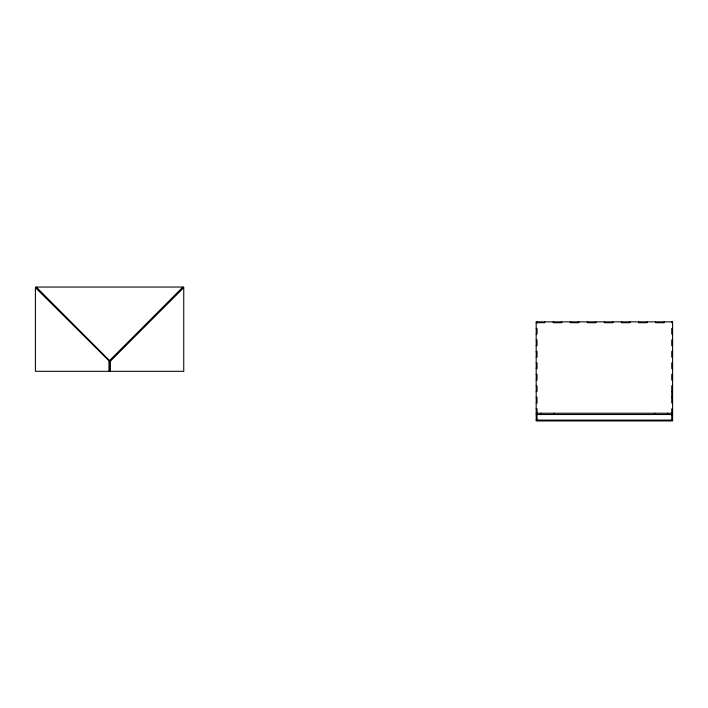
<?xml version="1.0" encoding="UTF-8"?>
<svg xmlns="http://www.w3.org/2000/svg" width="708" height="708" viewBox="0 0 708 708"><rect width="100%" height="100%" fill="white"/><g stroke="black" fill="none" stroke-linecap="round" stroke-linejoin="round"><path stroke-width="1.06" d="M36.011 287.66L35.4 287.66L109.563 361.239L109.572 371.311L109.572 360.62L183.142 287.05L109.572 361.23L36.011 287.05L183.142 287.05M110.183 371.311L110.183 361.23L183.753 287.66L183.142 287.66M536.186 322.715L544.717 322.715L544.717 321.857M536.186 328.45L537.045 328.45L537.045 334.185L536.186 334.185M672.6 328.45L671.742 328.45L671.742 334.185L672.6 334.185M536.186 339.929L537.045 339.929L537.045 345.663L536.186 345.663M672.6 339.929L671.742 339.929L671.742 345.663L672.6 345.663M536.186 351.398L537.045 351.398L537.045 357.142L536.186 357.142M672.6 351.398L671.742 351.398L671.742 357.142L672.6 357.142M109.572 361.23L110.183 361.23M536.186 362.877L537.045 362.877L537.045 368.611L536.186 368.611M672.6 362.877L671.742 362.877L671.742 368.611L672.6 368.611M536.186 374.346L537.045 374.346L537.045 380.09L536.186 380.09M672.6 374.346L671.742 374.346L671.742 380.09L672.6 380.09M536.186 385.825L537.045 385.825L537.045 391.559L536.186 391.559M672.6 385.825L671.742 385.825L671.742 403.038L672.6 403.038M671.742 391.559L672.6 391.559M536.186 397.303L537.045 397.303L537.045 403.038L536.186 403.038M671.742 397.303L672.6 397.303M536.186 408.773L537.045 408.773L537.045 420.092M672.6 408.773L671.742 408.773L671.742 420.092M536.186 413.224L672.6 413.224M536.186 414.516L672.6 414.516M671.742 414.808L672.6 414.808M536.186 420.092L672.6 420.092M36.011 287.05L109.572 360.62M671.742 321.857L671.742 322.715M667.671 413.224L667.671 414.516M664.077 321.857L664.077 322.715L655.546 322.715L655.546 321.857M654.794 413.224L654.794 414.516M647.024 321.857L647.024 322.715L638.501 322.715L638.501 321.857M629.97 321.857L629.97 322.715L621.447 322.715L621.447 321.857M612.916 321.857L612.916 322.715L604.393 322.715L604.393 321.857M595.87 321.857L595.87 322.715L587.339 322.715L587.339 321.857M578.817 321.857L578.817 322.715L570.294 322.715L570.294 321.857M561.763 321.857L561.763 322.715L553.24 322.715L553.24 321.857M553.992 413.224L553.992 414.516M541.124 413.224L541.124 414.516M537.045 321.857L537.045 322.715M183.753 287.66L183.753 371.311L35.4 371.311L35.4 287.66M108.97 361.23L108.97 371.311M672.6 321.857L536.186 321.857L536.186 420.95L672.6 420.95L672.6 321.857"/></g></svg>
